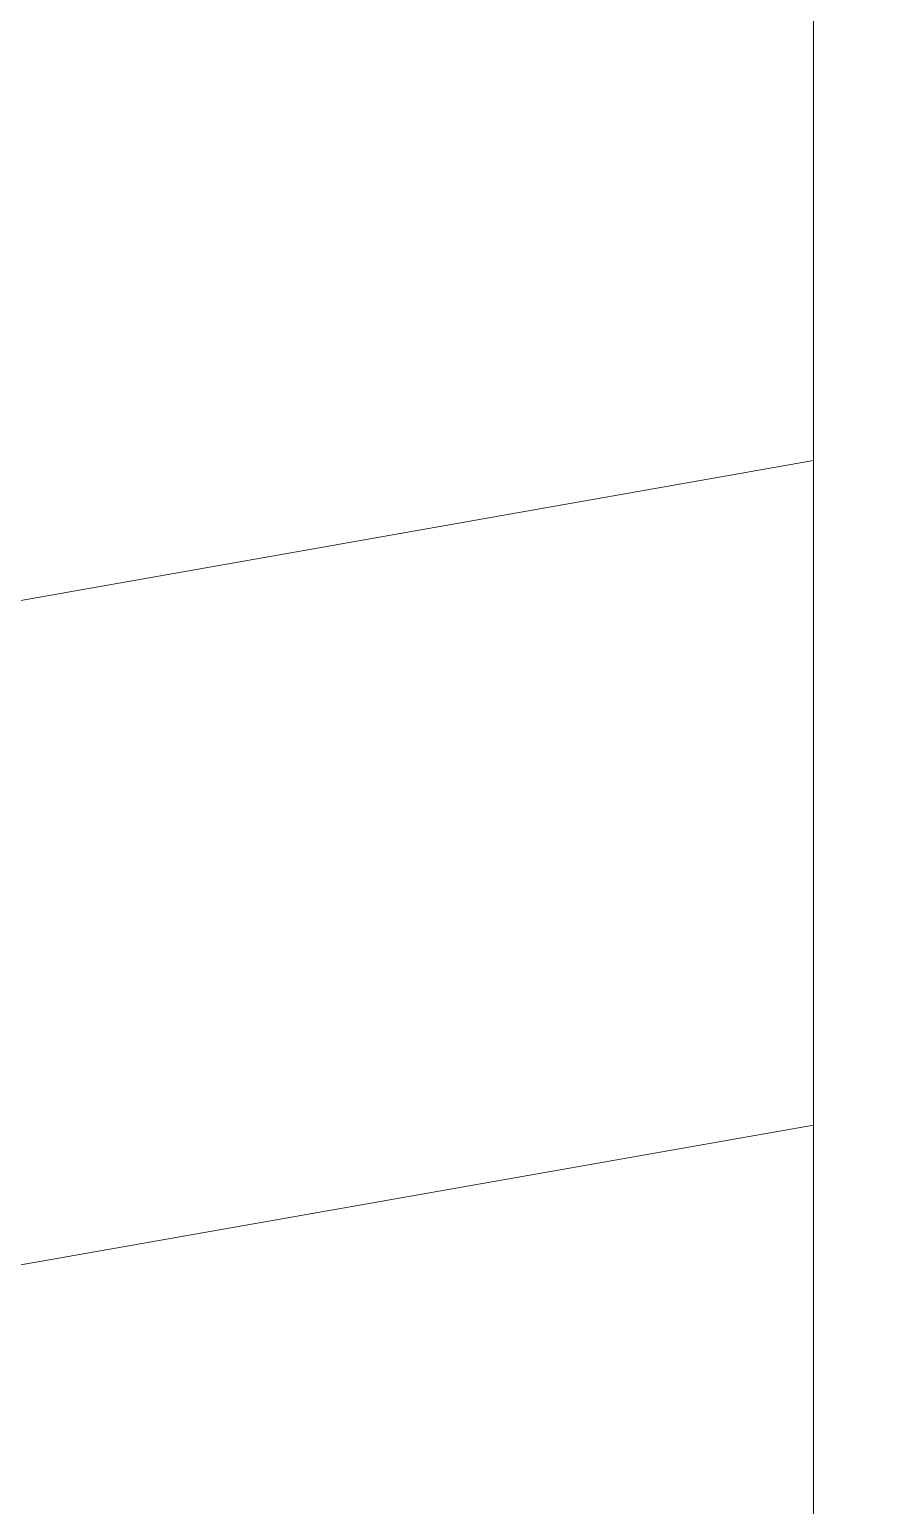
# Model space of a CAD drawing. Header units: metres. Extents: x -0.7 to 10.5, y -2 to 12.8.
# Drawn here: x 7.3634 to 7.4787, y 2.179 to 2.382 of the extents above; entities that cross this region are included whole.
import ezdxf

# ---------------------------------------------------------------- set-up
doc = ezdxf.new("R2010")
doc.units = ezdxf.units.M
doc.header["$MEASUREMENT"] = 0
doc.linetypes.add('Xref_Alzado 1$0$Wipeout_Contour', pattern=[1000, 0, -1000])
doc.layers.add('Xref_Alzado 1$0$Estructura - Muros', color=7, linetype='Continuous')
doc.layers.add('Xref_Alzado 1$0$Estructura - Muros_Pen_No__1', color=7, linetype='Continuous', lineweight=13)
doc.layers.add('Xref_Alzado 1$0$Estructura - Muros_Pen_No__175', color=9, linetype='Continuous', lineweight=13)

# ---------------------------------------------------------------- blocks, each defined once
blk = doc.blocks.new('Xref_Alzado 1$0$Section Element_49')
at = {"color": 254, "linetype": 'Xref_Alzado 1$0$Wipeout_Contour', "lineweight": 0, "ltscale": 106577.683103}
blk.add_wipeout([(-10576.29, -3000), (-10561.44, -3000), (-10561.44, -863), (-10559.84, -863), (-10548.73, -863), (-10548.73, -658.51), (-10548.71, -658.51), (-10548.71, -300), (-10551.47, -300), (-10576.29, -300)], dxfattribs=at).dxf.layer = 'Xref_Alzado 1$0$Estructura - Muros'
at = {"color": 254, "linetype": 'Xref_Alzado 1$0$Wipeout_Contour', "lineweight": 0, "ltscale": 43540.594243}
blk.add_wipeout([(-10776.29, -300), (-10776.29, -3000), (-10576.29, -3000), (-10576.29, -300)], dxfattribs=at).dxf.layer = 'Xref_Alzado 1$0$Estructura - Muros'
at = {"layer": 'Xref_Alzado 1$0$Estructura - Muros_Pen_No__175', "linetype": 'Continuous', "lineweight": 13}
h = blk.add_hatch(dxfattribs=at)
h.set_pattern_fill('MADERA', color=9, style=0, pattern_type=2)
h.set_pattern_definition([(10, (0, 0), (-15.6283, 88.6327), [])])
h.paths.add_polyline_path([(-10776.29, -300), (-10776.29, -3000), (-10576.29, -3000), (-10576.29, -300)])
at = {"layer": 'Xref_Alzado 1$0$Estructura - Muros_Pen_No__1', "color": 7, "linetype": 'Continuous', "lineweight": 13}
blk.add_line((-10576.29, -300), (-10576.29, -3000), dxfattribs=at)
blk = doc.blocks.new('Xref_Alzado 1')
at = {"layer": 'Xref_Alzado 1$0$Estructura - Muros', "lineweight": 0, "xscale": 0.001, "yscale": 0.001, "zscale": 0.001}
blk.add_blockref('Xref_Alzado 1$0$Section Element_49', (18.27402, 3.3), dxfattribs=at)

msp = doc.modelspace()

# ---------------------------------------------------------------- block references
msp.add_blockref('Xref_Alzado 1', (-0.22645, 0.9))

doc.saveas('drawing.dxf')
